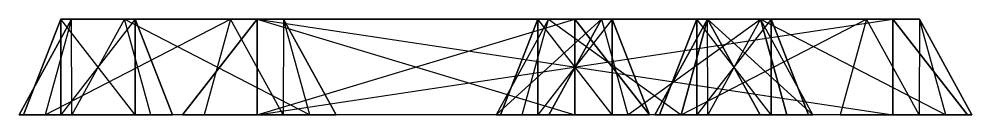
# Model space of a CAD drawing. Extents: x -3500 to 3500, y -22 to 22.
# Drawn here: x -1901.65 to -1878.16, y 19.69 to 22.05 of the extents above; entities that cross this region are included whole.
import ezdxf

# ---------------------------------------------------------------- set-up
doc = ezdxf.new("R2010")
doc.units = 0
doc.layers.add('UB3D', color=1, linetype='CONTINUOUS')

msp = doc.modelspace()

# ---------------------------------------------------------------- linework, layer by layer
at = {"layer": 'UB3D', "color": 2}
for points in [[(-1901.649764, 19.685039, 1323.016102), (-1900.353543, 22.047244, 1321.714094), (-1901.004567, 19.685039, 1321.065984)], [(-1901.649764, 19.685039, 1323.016102), (-1900.347795, 19.685039, 1324.312323), (-1900.353543, 22.047244, 1321.714094)], [(-1900.621181, 19.685039, 1347.821496), (-1900.621181, 22.047244, 1345.984252), (-1901.539803, 19.685039, 1345.984252)], [(-1900.621181, 22.047244, 1345.984252), (-1901.539803, 19.685039, 1345.984252), (-1900.621181, 22.047244, 1322.362205)], [(-1901.539803, 19.685039, 1345.984252), (-1900.621181, 22.047244, 1322.362205), (-1901.539803, 19.685039, 1322.362205)], [(-1900.621181, 22.047244, 1322.362205), (-1901.539803, 19.685039, 1322.362205), (-1900.621181, 19.685039, 1320.524961)], [(-1900.621181, 19.685039, 1324.199449), (-1900.621181, 22.047244, 1322.362205), (-1901.539803, 19.685039, 1322.362205)], [(-1900.621181, 22.047244, 1322.362205), (-1901.539803, 19.685039, 1322.362205), (-1900.621181, 22.047244, 1318.425197)], [(-1901.539803, 19.685039, 1322.362205), (-1900.621181, 22.047244, 1318.425197), (-1901.539803, 19.685039, 1318.425197)], [(-1900.621181, 22.047244, 1318.425197), (-1901.539803, 19.685039, 1318.425197), (-1900.621181, 19.685039, 1316.587953)], [(-1900.353543, 22.047244, 1321.714094), (-1901.004567, 19.685039, 1321.065984), (-1896.434016, 22.047244, 1317.777087)], [(-1901.004567, 19.685039, 1321.065984), (-1896.434016, 22.047244, 1317.777087), (-1897.085039, 19.685039, 1317.128976)], [(-1900.621181, 19.685039, 1347.821496), (-1898.783937, 19.685039, 1347.821496), (-1900.621181, 22.047244, 1345.984252)], [(-1898.783937, 19.685039, 1347.821496), (-1900.621181, 22.047244, 1345.984252), (-1898.783937, 22.047244, 1345.984252)], [(-1900.621181, 22.047244, 1345.984252), (-1898.783937, 22.047244, 1345.984252), (-1900.621181, 22.047244, 1322.362205)], [(-1898.783937, 22.047244, 1345.984252), (-1900.621181, 22.047244, 1322.362205), (-1898.783937, 22.047244, 1322.362205)], [(-1900.621181, 22.047244, 1322.362205), (-1898.783937, 22.047244, 1322.362205), (-1900.621181, 19.685039, 1320.524961)], [(-1898.783937, 22.047244, 1322.362205), (-1900.621181, 19.685039, 1320.524961), (-1898.783937, 19.685039, 1320.524961)], [(-1900.621181, 19.685039, 1324.199449), (-1898.783937, 19.685039, 1324.199449), (-1900.621181, 22.047244, 1322.362205)], [(-1898.783937, 19.685039, 1324.199449), (-1900.621181, 22.047244, 1322.362205), (-1898.783937, 22.047244, 1322.362205)], [(-1900.621181, 22.047244, 1322.362205), (-1898.783937, 22.047244, 1322.362205), (-1900.621181, 22.047244, 1318.425197)], [(-1898.783937, 22.047244, 1322.362205), (-1900.621181, 22.047244, 1318.425197), (-1898.783937, 22.047244, 1318.425197)], [(-1900.621181, 22.047244, 1318.425197), (-1898.783937, 22.047244, 1318.425197), (-1900.621181, 19.685039, 1316.587953)], [(-1898.783937, 22.047244, 1318.425197), (-1900.621181, 19.685039, 1316.587953), (-1898.783937, 19.685039, 1316.587953)], [(-1900.347795, 19.685039, 1324.312323), (-1900.353543, 22.047244, 1321.714094), (-1899.051575, 22.047244, 1323.010315)], [(-1900.353543, 22.047244, 1321.714094), (-1899.051575, 22.047244, 1323.010315), (-1896.434016, 22.047244, 1317.777087)], [(-1900.347795, 19.685039, 1324.312323), (-1898.400551, 19.685039, 1323.658425), (-1899.051575, 22.047244, 1323.010315)], [(-1898.400551, 19.685039, 1323.658425), (-1899.051575, 22.047244, 1323.010315), (-1894.481024, 19.685039, 1319.721417)], [(-1899.051575, 22.047244, 1323.010315), (-1894.481024, 19.685039, 1319.721417), (-1895.132047, 22.047244, 1319.073307)], [(-1899.051575, 22.047244, 1323.010315), (-1896.434016, 22.047244, 1317.777087), (-1895.132047, 22.047244, 1319.073307)], [(-1898.783937, 19.685039, 1347.821496), (-1897.865315, 19.685039, 1345.984252), (-1898.783937, 22.047244, 1345.984252)], [(-1897.865315, 19.685039, 1345.984252), (-1898.783937, 22.047244, 1345.984252), (-1897.865315, 19.685039, 1322.362205)], [(-1898.783937, 22.047244, 1345.984252), (-1897.865315, 19.685039, 1322.362205), (-1898.783937, 22.047244, 1322.362205)], [(-1897.865315, 19.685039, 1322.362205), (-1898.783937, 22.047244, 1322.362205), (-1898.783937, 19.685039, 1320.524961)], [(-1898.783937, 19.685039, 1324.199449), (-1897.865315, 19.685039, 1322.362205), (-1898.783937, 22.047244, 1322.362205)], [(-1897.865315, 19.685039, 1322.362205), (-1898.783937, 22.047244, 1322.362205), (-1897.865315, 19.685039, 1318.425197)], [(-1898.783937, 22.047244, 1322.362205), (-1897.865315, 19.685039, 1318.425197), (-1898.783937, 22.047244, 1318.425197)], [(-1897.865315, 19.685039, 1318.425197), (-1898.783937, 22.047244, 1318.425197), (-1898.783937, 19.685039, 1316.587953)], [(-1897.620276, 19.685039, 1262.388465), (-1895.783031, 22.047244, 1262.388465), (-1895.783031, 19.685039, 1261.469843)], [(-1897.620276, 19.685039, 1264.225709), (-1895.783031, 19.685039, 1265.144331), (-1895.783031, 22.047244, 1264.225709)], [(-1897.620276, 19.685039, 1262.388465), (-1897.620276, 19.685039, 1264.225709), (-1895.783031, 22.047244, 1262.388465)], [(-1897.620276, 19.685039, 1264.225709), (-1895.783031, 22.047244, 1262.388465), (-1895.783031, 22.047244, 1264.225709)], [(-1897.620276, 19.685039, 1317.506575), (-1895.783031, 22.047244, 1317.506575), (-1895.783031, 19.685039, 1316.587953)], [(-1897.620276, 19.685039, 1319.343819), (-1895.783031, 19.685039, 1320.262441), (-1895.783031, 22.047244, 1319.343819)], [(-1897.620276, 19.685039, 1317.506575), (-1897.620276, 19.685039, 1319.343819), (-1895.783031, 22.047244, 1317.506575)], [(-1897.620276, 19.685039, 1319.343819), (-1895.783031, 22.047244, 1317.506575), (-1895.783031, 22.047244, 1319.343819)], [(-1896.434016, 22.047244, 1317.777087), (-1897.085039, 19.685039, 1317.128976), (-1895.137795, 19.685039, 1316.475079)], [(-1896.434016, 22.047244, 1317.777087), (-1895.132047, 22.047244, 1319.073307), (-1895.137795, 19.685039, 1316.475079)], [(-1895.783031, 22.047244, 1262.388465), (-1895.783031, 19.685039, 1261.469843), (-1880.105, 22.047244, 1262.388465)], [(-1895.783031, 19.685039, 1261.469843), (-1880.105, 22.047244, 1262.388465), (-1880.105, 19.685039, 1261.469843)], [(-1895.783031, 19.685039, 1265.144331), (-1895.783031, 22.047244, 1264.225709), (-1880.105, 19.685039, 1265.144331)], [(-1895.783031, 22.047244, 1264.225709), (-1880.105, 19.685039, 1265.144331), (-1880.105, 22.047244, 1264.225709)], [(-1895.783031, 22.047244, 1262.388465), (-1895.783031, 22.047244, 1264.225709), (-1880.105, 22.047244, 1262.388465)], [(-1895.783031, 22.047244, 1264.225709), (-1880.105, 22.047244, 1262.388465), (-1880.105, 22.047244, 1264.225709)], [(-1895.783031, 22.047244, 1317.506575), (-1895.783031, 19.685039, 1316.587953), (-1887.944016, 22.047244, 1317.506575)], [(-1895.783031, 19.685039, 1316.587953), (-1887.944016, 22.047244, 1317.506575), (-1887.944016, 19.685039, 1316.587953)], [(-1895.783031, 19.685039, 1320.262441), (-1895.783031, 22.047244, 1319.343819), (-1887.944016, 19.685039, 1320.262441)], [(-1895.783031, 22.047244, 1319.343819), (-1887.944016, 19.685039, 1320.262441), (-1887.944016, 22.047244, 1319.343819)], [(-1895.783031, 22.047244, 1317.506575), (-1895.783031, 22.047244, 1319.343819), (-1887.944016, 22.047244, 1317.506575)], [(-1895.783031, 22.047244, 1319.343819), (-1887.944016, 22.047244, 1317.506575), (-1887.944016, 22.047244, 1319.343819)], [(-1895.132047, 22.047244, 1319.073307), (-1895.137795, 19.685039, 1316.475079), (-1893.835827, 19.685039, 1317.771299)], [(-1894.481024, 19.685039, 1319.721417), (-1895.132047, 22.047244, 1319.073307), (-1893.835827, 19.685039, 1317.771299)], [(-1889.89122, 19.685039, 1286.275197), (-1889.246024, 19.685039, 1288.225354), (-1888.595, 22.047244, 1287.577205)], [(-1888.589252, 19.685039, 1284.979055), (-1889.89122, 19.685039, 1286.275197), (-1887.293031, 22.047244, 1286.281063)], [(-1889.89122, 19.685039, 1286.275197), (-1887.293031, 22.047244, 1286.281063), (-1888.595, 22.047244, 1287.577205)], [(-1889.89122, 19.685039, 1317.77126), (-1889.246024, 19.685039, 1319.721417), (-1888.595, 22.047244, 1319.073268)], [(-1888.589252, 19.685039, 1316.475118), (-1889.89122, 19.685039, 1317.77126), (-1887.293031, 22.047244, 1317.777126)], [(-1889.89122, 19.685039, 1317.77126), (-1887.293031, 22.047244, 1317.777126), (-1888.595, 22.047244, 1319.073268)], [(-1888.862638, 19.685039, 1288.766378), (-1888.862638, 22.047244, 1286.929134), (-1889.78126, 19.685039, 1286.929134)], [(-1888.862638, 22.047244, 1286.929134), (-1889.78126, 19.685039, 1286.929134), (-1888.862638, 22.047244, 1251.496063)], [(-1889.78126, 19.685039, 1286.929134), (-1888.862638, 22.047244, 1251.496063), (-1889.78126, 19.685039, 1251.496063)], [(-1888.862638, 22.047244, 1251.496063), (-1889.78126, 19.685039, 1251.496063), (-1888.862638, 19.685039, 1249.658819)], [(-1889.246024, 19.685039, 1288.225354), (-1888.595, 22.047244, 1287.577205), (-1885.326535, 19.685039, 1292.162362)], [(-1889.246024, 19.685039, 1319.721417), (-1888.595, 22.047244, 1319.073268), (-1885.326535, 19.685039, 1323.658425)], [(-1888.862638, 19.685039, 1288.766378), (-1887.025394, 19.685039, 1288.766378), (-1888.862638, 22.047244, 1286.929134)], [(-1887.025394, 19.685039, 1288.766378), (-1888.862638, 22.047244, 1286.929134), (-1887.025394, 22.047244, 1286.929134)], [(-1888.862638, 22.047244, 1286.929134), (-1887.025394, 22.047244, 1286.929134), (-1888.862638, 22.047244, 1251.496063)], [(-1887.025394, 22.047244, 1286.929134), (-1888.862638, 22.047244, 1251.496063), (-1887.025394, 22.047244, 1251.496063)], [(-1888.862638, 22.047244, 1251.496063), (-1887.025394, 22.047244, 1251.496063), (-1888.862638, 19.685039, 1249.658819)], [(-1887.025394, 22.047244, 1251.496063), (-1888.862638, 19.685039, 1249.658819), (-1887.025394, 19.685039, 1249.658819)], [(-1888.595, 22.047244, 1287.577205), (-1885.326535, 19.685039, 1292.162362), (-1884.675512, 22.047244, 1291.514213)], [(-1887.293031, 22.047244, 1286.281063), (-1888.595, 22.047244, 1287.577205), (-1883.373543, 22.047244, 1290.218071)], [(-1888.595, 22.047244, 1287.577205), (-1883.373543, 22.047244, 1290.218071), (-1884.675512, 22.047244, 1291.514213)], [(-1888.595, 22.047244, 1319.073268), (-1885.326535, 19.685039, 1323.658425), (-1884.675512, 22.047244, 1323.010276)], [(-1887.293031, 22.047244, 1317.777126), (-1888.595, 22.047244, 1319.073268), (-1883.373543, 22.047244, 1321.714134)], [(-1888.595, 22.047244, 1319.073268), (-1883.373543, 22.047244, 1321.714134), (-1884.675512, 22.047244, 1323.010276)], [(-1888.589252, 19.685039, 1284.979055), (-1887.293031, 22.047244, 1286.281063), (-1886.642008, 19.685039, 1285.632913)], [(-1888.589252, 19.685039, 1316.475118), (-1887.293031, 22.047244, 1317.777126), (-1886.642008, 19.685039, 1317.128976)], [(-1887.944016, 22.047244, 1317.506575), (-1887.944016, 19.685039, 1316.587953), (-1886.106772, 19.685039, 1317.506575)], [(-1887.944016, 19.685039, 1320.262441), (-1887.944016, 22.047244, 1319.343819), (-1886.106772, 19.685039, 1319.343819)], [(-1887.944016, 22.047244, 1317.506575), (-1887.944016, 22.047244, 1319.343819), (-1886.106772, 19.685039, 1317.506575)], [(-1887.944016, 22.047244, 1319.343819), (-1886.106772, 19.685039, 1317.506575), (-1886.106772, 19.685039, 1319.343819)], [(-1887.293031, 22.047244, 1286.281063), (-1886.642008, 19.685039, 1285.632913), (-1883.373543, 22.047244, 1290.218071)], [(-1887.293031, 22.047244, 1317.777126), (-1886.642008, 19.685039, 1317.128976), (-1883.373543, 22.047244, 1321.714134)], [(-1887.025394, 19.685039, 1288.766378), (-1886.106772, 19.685039, 1286.929134), (-1887.025394, 22.047244, 1286.929134)], [(-1886.106772, 19.685039, 1286.929134), (-1887.025394, 22.047244, 1286.929134), (-1886.106772, 19.685039, 1251.496063)], [(-1887.025394, 22.047244, 1286.929134), (-1886.106772, 19.685039, 1251.496063), (-1887.025394, 22.047244, 1251.496063)], [(-1886.106772, 19.685039, 1251.496063), (-1887.025394, 22.047244, 1251.496063), (-1887.025394, 19.685039, 1249.658819)], [(-1886.642008, 19.685039, 1285.632913), (-1883.373543, 22.047244, 1290.218071), (-1882.72252, 19.685039, 1289.569921)], [(-1886.642008, 19.685039, 1317.128976), (-1883.373543, 22.047244, 1321.714134), (-1882.72252, 19.685039, 1321.065984)], [(-1885.971732, 19.685039, 1291.520039), (-1884.675512, 22.047244, 1290.218031), (-1885.326535, 19.685039, 1289.569921)], [(-1885.971732, 19.685039, 1291.520039), (-1884.669764, 19.685039, 1292.81626), (-1884.675512, 22.047244, 1290.218031)], [(-1884.94315, 19.685039, 1347.821496), (-1884.94315, 22.047244, 1345.984252), (-1885.861772, 19.685039, 1345.984252)], [(-1884.94315, 22.047244, 1345.984252), (-1885.861772, 19.685039, 1345.984252), (-1884.94315, 22.047244, 1322.362205)], [(-1885.861772, 19.685039, 1345.984252), (-1884.94315, 22.047244, 1322.362205), (-1885.861772, 19.685039, 1322.362205)], [(-1884.94315, 22.047244, 1322.362205), (-1885.861772, 19.685039, 1322.362205), (-1884.94315, 19.685039, 1320.524961)], [(-1884.675512, 22.047244, 1290.218031), (-1885.326535, 19.685039, 1289.569921), (-1880.755984, 22.047244, 1286.281024)], [(-1885.326535, 19.685039, 1289.569921), (-1880.755984, 22.047244, 1286.281024), (-1881.407008, 19.685039, 1285.632913)], [(-1885.326535, 19.685039, 1292.162362), (-1884.675512, 22.047244, 1291.514213), (-1883.379291, 19.685039, 1292.81622)], [(-1885.326535, 19.685039, 1323.658425), (-1884.675512, 22.047244, 1323.010276), (-1883.379291, 19.685039, 1324.312283)], [(-1884.94315, 19.685039, 1347.821496), (-1883.105906, 19.685039, 1347.821496), (-1884.94315, 22.047244, 1345.984252)], [(-1883.105906, 19.685039, 1347.821496), (-1884.94315, 22.047244, 1345.984252), (-1883.105906, 22.047244, 1345.984252)], [(-1884.94315, 22.047244, 1345.984252), (-1883.105906, 22.047244, 1345.984252), (-1884.94315, 22.047244, 1322.362205)], [(-1883.105906, 22.047244, 1345.984252), (-1884.94315, 22.047244, 1322.362205), (-1883.105906, 22.047244, 1322.362205)], [(-1884.94315, 22.047244, 1322.362205), (-1883.105906, 22.047244, 1322.362205), (-1884.94315, 19.685039, 1320.524961)], [(-1883.105906, 22.047244, 1322.362205), (-1884.94315, 19.685039, 1320.524961), (-1883.105906, 19.685039, 1320.524961)], [(-1884.669764, 19.685039, 1292.81626), (-1884.675512, 22.047244, 1290.218031), (-1883.373543, 22.047244, 1291.514252)], [(-1884.675512, 22.047244, 1290.218031), (-1883.373543, 22.047244, 1291.514252), (-1880.755984, 22.047244, 1286.281024)], [(-1883.373543, 22.047244, 1290.218071), (-1884.675512, 22.047244, 1291.514213), (-1882.077323, 19.685039, 1291.520079)], [(-1884.675512, 22.047244, 1291.514213), (-1882.077323, 19.685039, 1291.520079), (-1883.379291, 19.685039, 1292.81622)], [(-1883.373543, 22.047244, 1321.714134), (-1884.675512, 22.047244, 1323.010276), (-1882.077323, 19.685039, 1323.016142)], [(-1884.675512, 22.047244, 1323.010276), (-1882.077323, 19.685039, 1323.016142), (-1883.379291, 19.685039, 1324.312283)], [(-1884.669764, 19.685039, 1292.81626), (-1882.72252, 19.685039, 1292.162362), (-1883.373543, 22.047244, 1291.514252)], [(-1882.72252, 19.685039, 1292.162362), (-1883.373543, 22.047244, 1291.514252), (-1878.802992, 19.685039, 1288.225354)], [(-1883.373543, 22.047244, 1291.514252), (-1878.802992, 19.685039, 1288.225354), (-1879.454016, 22.047244, 1287.577244)], [(-1883.373543, 22.047244, 1291.514252), (-1880.755984, 22.047244, 1286.281024), (-1879.454016, 22.047244, 1287.577244)], [(-1883.373543, 22.047244, 1290.218071), (-1882.72252, 19.685039, 1289.569921), (-1882.077323, 19.685039, 1291.520079)], [(-1883.373543, 22.047244, 1321.714134), (-1882.72252, 19.685039, 1321.065984), (-1882.077323, 19.685039, 1323.016142)], [(-1883.105906, 19.685039, 1347.821496), (-1882.187283, 19.685039, 1345.984252), (-1883.105906, 22.047244, 1345.984252)], [(-1882.187283, 19.685039, 1345.984252), (-1883.105906, 22.047244, 1345.984252), (-1882.187283, 19.685039, 1322.362205)], [(-1883.105906, 22.047244, 1345.984252), (-1882.187283, 19.685039, 1322.362205), (-1883.105906, 22.047244, 1322.362205)], [(-1882.187283, 19.685039, 1322.362205), (-1883.105906, 22.047244, 1322.362205), (-1883.105906, 19.685039, 1320.524961)], [(-1880.755984, 22.047244, 1286.281024), (-1881.407008, 19.685039, 1285.632913), (-1879.459764, 19.685039, 1284.979016)], [(-1880.755984, 22.047244, 1286.281024), (-1879.454016, 22.047244, 1287.577244), (-1879.459764, 19.685039, 1284.979016)], [(-1880.105, 22.047244, 1262.388465), (-1880.105, 19.685039, 1261.469843), (-1878.267756, 19.685039, 1262.388465)], [(-1880.105, 19.685039, 1265.144331), (-1880.105, 22.047244, 1264.225709), (-1878.267756, 19.685039, 1264.225709)], [(-1880.105, 22.047244, 1262.388465), (-1880.105, 22.047244, 1264.225709), (-1878.267756, 19.685039, 1262.388465)], [(-1880.105, 22.047244, 1264.225709), (-1878.267756, 19.685039, 1262.388465), (-1878.267756, 19.685039, 1264.225709)], [(-1879.454016, 22.047244, 1287.577244), (-1879.459764, 19.685039, 1284.979016), (-1878.157795, 19.685039, 1286.275236)], [(-1878.802992, 19.685039, 1288.225354), (-1879.454016, 22.047244, 1287.577244), (-1878.157795, 19.685039, 1286.275236)]]:
    msp.add_3dface(points, dxfattribs=at)

doc.saveas('drawing.dxf')
